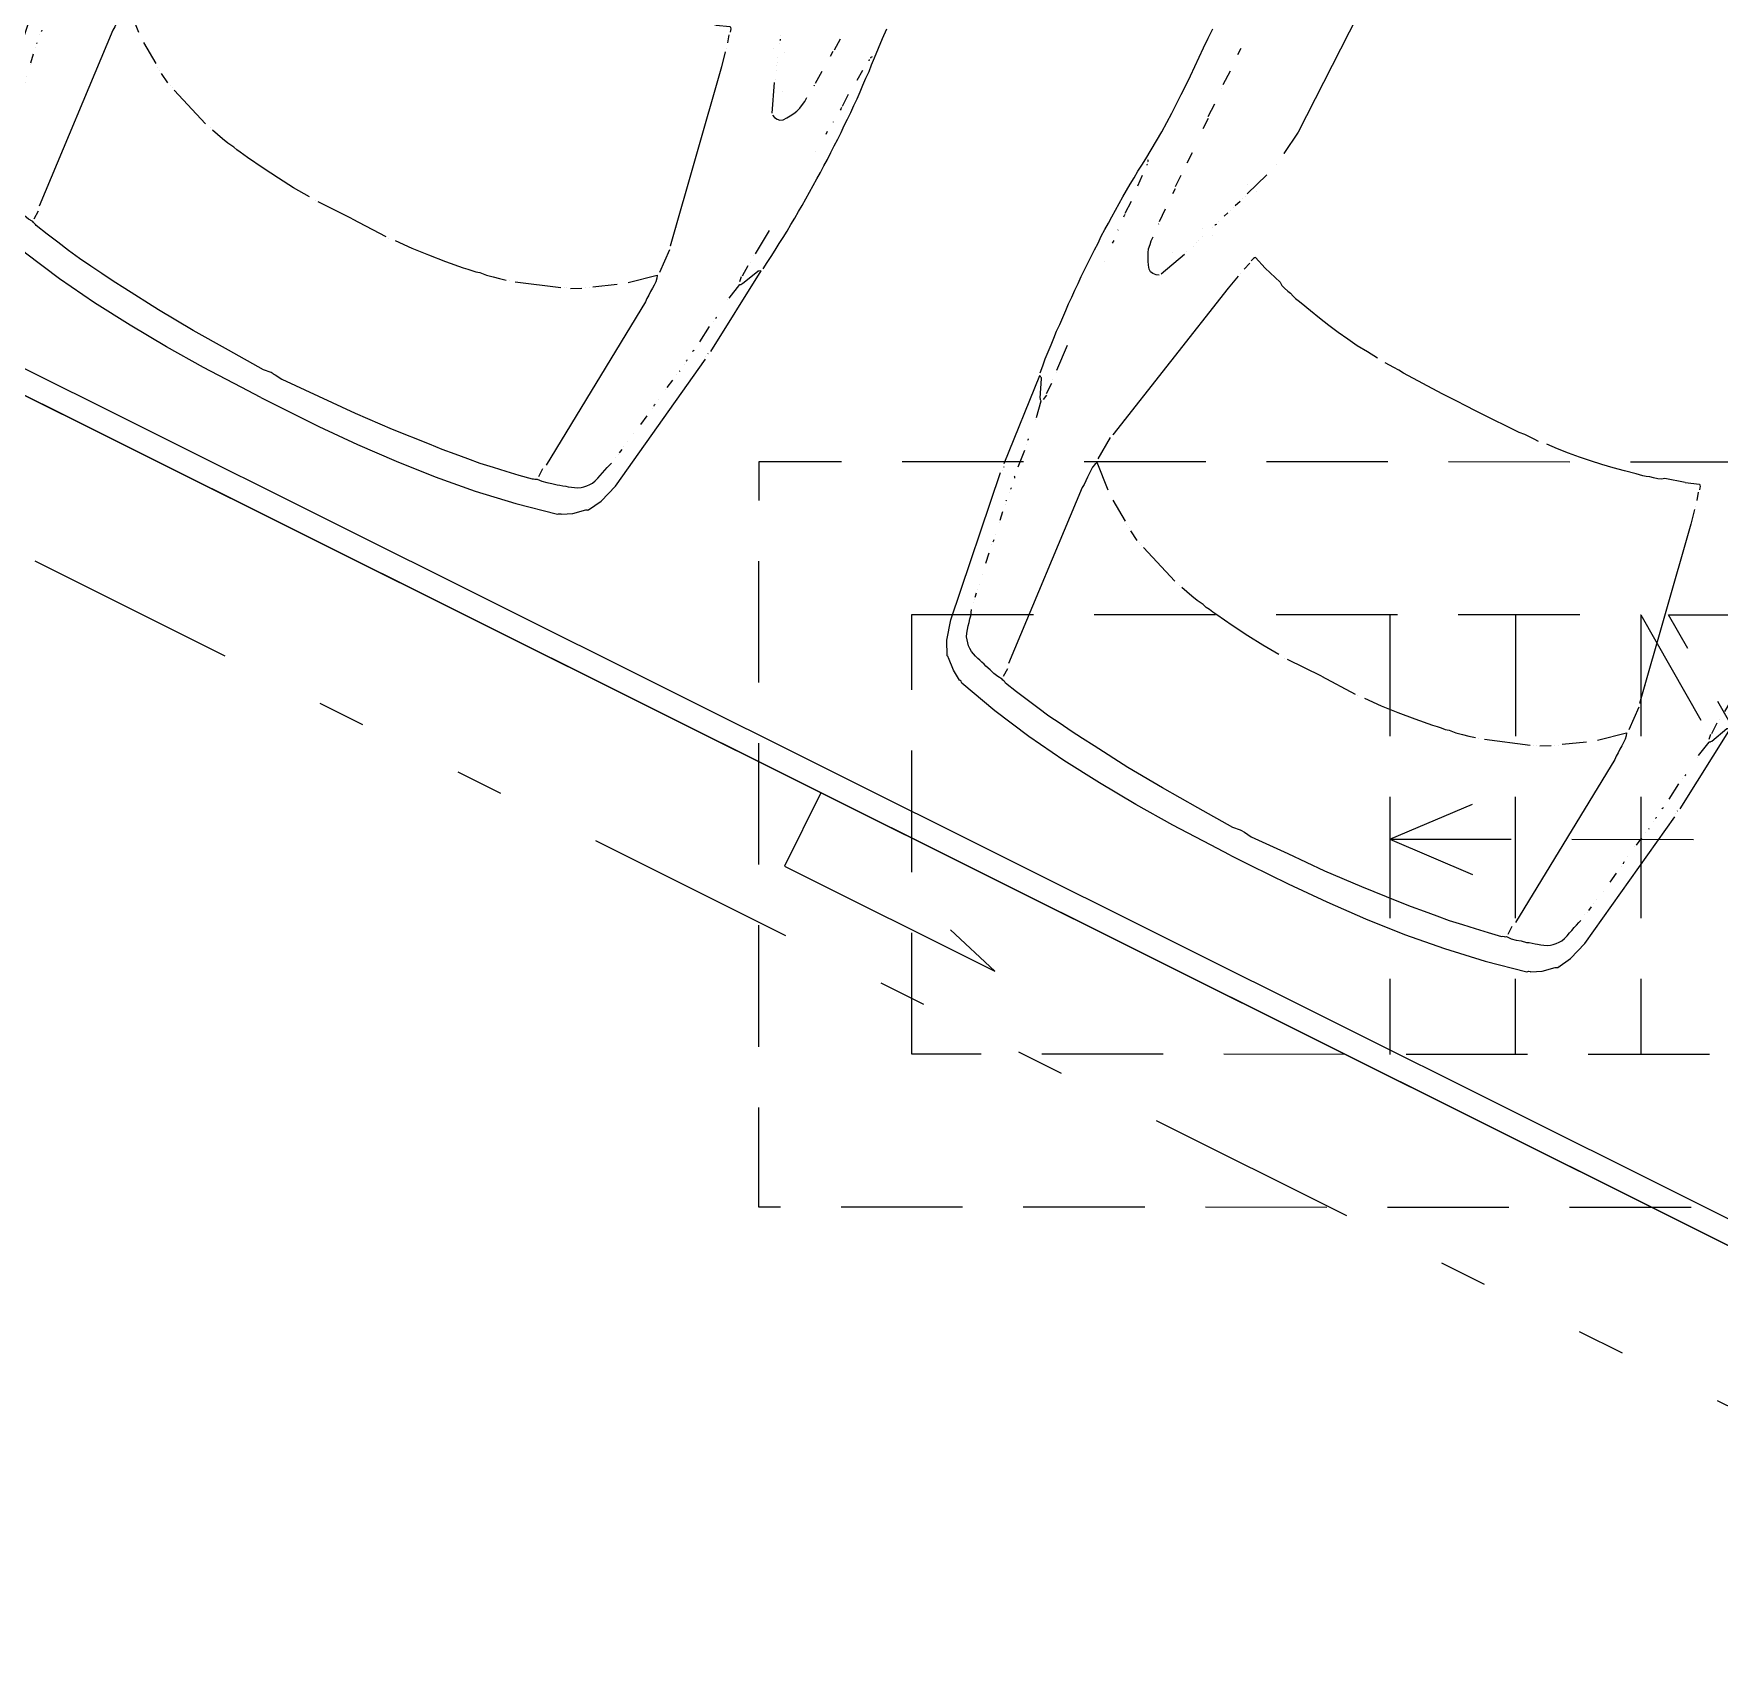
# Model space of a CAD drawing. Header units: metres. Extents: x -45 to 1930, y -347 to 488.
# Drawn here: x -22.732 to -19.205, y -33.109 to -29.696 of the extents above; entities that cross this region are included whole.
import ezdxf

# ---------------------------------------------------------------- set-up
doc = ezdxf.new("R2010")
doc.units = ezdxf.units.M
doc.linetypes.add('GETRENNT', pattern=[31.75, 12.7, -6.35, 0, -6.35, 0, -6.35])
doc.linetypes.add('ČÁRKOVANÁ', pattern=[19.05, 12.7, -6.35])
doc.layers.add('FLOATINGWINDOWS', color=2, linetype='Continuous', plot=False)
for name, color, linetype in [('srafy sklo', 252, 'Continuous'), ('zariz.predmety', 203, 'Continuous'), ('ZDIVO', 1, 'Continuous')]:
    doc.layers.add(name, color=color, linetype=linetype)

# ---------------------------------------------------------------- blocks, each defined once
blk = doc.blocks.new('BMW3-PUD')
at = {"lineweight": 0}
for p, q in [((3.3491, 0.5435), (3.7319, 0.6186)), ((3.8595, 0.6254), (4.2578, 0.5956)), ((3.3491, -0.5435), (3.7319, -0.6186)), ((3.8595, -0.6254), (4.2578, -0.5956))]:
    blk.add_line(p, q, dxfattribs=at)
for points in [[(3.686, 0.8133), (3.6702, 0.8146), (3.6552, 0.8167), (3.6394, 0.818), (3.6236, 0.8193), (3.6086, 0.8206), (3.5928, 0.8219), (3.577, 0.8225), (3.5612, 0.8238), (3.5455, 0.8244), (3.5304, 0.8257), (3.5146, 0.8263), (3.4989, 0.8268), (3.4831, 0.8274), (3.4673, 0.828), (3.4516, 0.8285), (3.4365, 0.8284), (3.4208, 0.8289), (3.405, 0.8287), (3.3892, 0.8285), (3.3734, 0.8291), (3.3577, 0.8289), (3.3419, 0.828), (3.3269, 0.8278), (3.3111, 0.8276), (3.2954, 0.8267), (3.2796, 0.8265), (3.2639, 0.8255), (3.2489, 0.8246), (3.2331, 0.8236), (3.2173, 0.8227), (3.2024, 0.821), (3.1866, 0.8201), (3.1648, 0.8183), (3.1431, 0.8166), (3.1213, 0.8156)], [(3.1904, 0.8127), (3.1897, 0.8134), (3.1889, 0.8134), (3.1874, 0.8141), (3.1866, 0.8149)], [(3.195, 0.8119), (3.195, 0.8119), (3.1964, 0.812), (3.1972, 0.812), (3.1979, 0.812)], [(3.7728, 0.7775), (3.7374, 0.7846), (3.7367, 0.7854), (3.7359, 0.7869), (3.7344, 0.7876), (3.7329, 0.7891), (3.6951, 0.8051), (3.6944, 0.8059), (3.6936, 0.8074), (3.6921, 0.8089), (3.692, 0.8111), (3.8897, 0.794)], [(3.2446, 0.8088), (3.2205, 0.81)], [(3.3076, 0.8065), (3.2791, 0.8062)], [(3.3107, 0.8058), (3.3121, 0.8058), (3.3136, 0.8058), (3.3144, 0.8059), (3.3167, 0.8059)], [(3.3452, 0.804), (3.3452, 0.804), (3.346, 0.804), (3.346, 0.804), (3.346, 0.804)], [(3.3693, 0.802), (3.376, 0.8021)], [(3.4174, 0.7988), (3.4174, 0.7988)], [(3.6653, 0.7845), (3.6082, 0.7884)], [(3.6699, 0.7831), (3.6699, 0.7831)], [(3.6856, 0.7832), (3.6856, 0.7832)], [(3.7187, 0.7814), (3.6939, 0.7818)], [(3.7217, 0.7799), (3.7329, 0.7816)], [(3.7773, 0.7768), (3.7773, 0.7768)], [(3.8965, 0.791), (3.8965, 0.791), (3.8965, 0.791), (3.8958, 0.791), (3.8958, 0.791), (3.8958, 0.791), (3.8965, 0.791), (3.8965, 0.791), (3.8965, 0.791)], [(3.9033, 0.7896), (3.9033, 0.7896)], [(4.4034, 0), (4.4032, 0.0469), (4.4022, 0.1355), (4.3989, 0.2241), (4.3933, 0.3126), (4.3855, 0.4004), (4.374, 0.4881), (4.3586, 0.5758), (4.3388, 0.6634), (4.3373, 0.6649), (4.3358, 0.6671), (4.335, 0.6694), (4.335, 0.6709), (4.3227, 0.6917), (4.3037, 0.7125), (4.3029, 0.714), (4.3022, 0.7148), (4.3021, 0.7163), (4.3014, 0.717), (4.2727, 0.7325), (4.2312, 0.7447), (3.9093, 0.7919)], [(3.8202, 0.7721), (3.8209, 0.7721), (3.8217, 0.7721), (3.8224, 0.7721), (3.8239, 0.7721)], [(3.8315, 0.77), (3.8315, 0.77)], [(3.8818, 0.7646), (3.8442, 0.7679)], [(3.9067, 0.7604), (3.9059, 0.7603), (3.9044, 0.7611), (3.9036, 0.7618), (3.9021, 0.7618)], [(3.9277, 0.7576), (3.9277, 0.7576), (3.9285, 0.7576), (3.93, 0.7576), (3.9307, 0.7577)], [(3.9382, 0.757), (3.9382, 0.757)], [(3.9555, 0.7549), (3.9555, 0.7549), (3.9563, 0.7549), (3.957, 0.755), (3.957, 0.755)], [(3.9653, 0.7528), (3.9653, 0.7528)], [(3.9984, 0.7472), (3.9796, 0.7507)], [(4.0029, 0.7458), (4.0029, 0.7458)], [(4.0285, 0.7423), (4.0285, 0.7423)], [(3.2101, 0.7378), (3.1838, 0.7382)], [(3.2146, 0.7363), (3.2266, 0.7365)], [(3.2905, 0.7342), (3.2612, 0.7354)], [(3.295, 0.7335), (3.295, 0.7335), (3.2957, 0.7336), (3.2965, 0.7336), (3.2965, 0.7336)], [(3.391, 0.6844), (3.3931, 0.6904), (3.3938, 0.6972), (3.393, 0.7032), (3.3892, 0.7084), (3.3823, 0.7136), (3.3748, 0.718), (3.3672, 0.7224), (3.3597, 0.726), (3.3514, 0.729), (3.3423, 0.7304), (3.3341, 0.7317), (3.3251, 0.7316)], [(4.0413, 0.7402), (4.0428, 0.7402), (4.0435, 0.7402), (4.0451, 0.7402), (4.0458, 0.7402)], [(4.0526, 0.7396), (4.0526, 0.7396)], [(4.0924, 0.7333), (4.0699, 0.7368)], [(4.1165, 0.7291), (4.1165, 0.7291)], [(4.1376, 0.7248), (4.1376, 0.7248)], [(4.1489, 0.7227), (4.1489, 0.7227)], [(4.1654, 0.7207), (4.1564, 0.7221)], [(4.1699, 0.72), (4.1699, 0.72)], [(4.1775, 0.7178), (4.1775, 0.7178)], [(4.3475, 0), (4.3474, 0.005), (4.3495, 0.0215), (4.3462, 0.1056), (4.343, 0.1904), (4.3375, 0.2744), (4.3297, 0.3577), (4.3271, 0.3862), (4.3238, 0.4147), (4.3204, 0.4424), (4.3171, 0.4702), (4.3123, 0.4986), (4.3074, 0.5264), (4.3026, 0.5541), (4.297, 0.5826), (4.2955, 0.5848), (4.2947, 0.5878), (4.2939, 0.59), (4.2924, 0.5923), (4.2922, 0.6028), (4.2899, 0.6133), (4.2867, 0.6237), (4.2843, 0.635), (4.282, 0.6402), (4.2805, 0.6462), (4.2789, 0.6522), (4.2773, 0.6574), (4.275, 0.6641), (4.2727, 0.6701), (4.2703, 0.6761), (4.2665, 0.6821), (4.2627, 0.6865), (4.2581, 0.691), (4.2528, 0.6954), (4.2476, 0.6991), (4.2408, 0.702), (4.2332, 0.7042), (4.2257, 0.7064), (4.2189, 0.7078), (4.2114, 0.7099), (4.2046, 0.7114), (4.1978, 0.7135), (4.1918, 0.7157)], [(4.2969, 0.7155), (4.2969, 0.7155)], [(3.3282, 0.6566), (3.3872, 0.6813)], [(3.3369, 0.6807), (3.3369, 0.6807)], [(3.2622, 0.6475), (3.2622, 0.6475)], [(3.2781, 0.6395), (3.2781, 0.6395)], [(3.2886, 0.6434), (3.2886, 0.6434)], [(3.2945, 0.6457), (3.2945, 0.6457)], [(3.3043, 0.6488), (3.3043, 0.6488)], [(3.3207, 0.6558), (3.3207, 0.6558)], [(3.2347, 0.6247), (3.2347, 0.6247)], [(3.2415, 0.6263), (3.2422, 0.6263), (3.243, 0.627), (3.2437, 0.6278), (3.2452, 0.6278)], [(3.2512, 0.6294), (3.2512, 0.6294)], [(3.2655, 0.6236), (3.2655, 0.6236)], [(3.6922, 0.6129), (3.6922, 0.6129)], [(3.7319, 0.6186), (3.7319, 0.6186)], [(3.7394, 0.6209), (3.7911, 0.6238)], [(3.8398, 0.5749), (3.7987, 0.6217), (3.8047, 0.624), (3.8121, 0.6256), (3.8196, 0.6257), (3.8272, 0.6257), (3.8354, 0.6251), (3.8437, 0.6252), (3.852, 0.6246), (3.8595, 0.6254)], [(3.603, 0.5946), (3.603, 0.5946)], [(4.2683, 0.5927), (4.2871, 0.5929)], [(3.2824, 0.5269), (3.2989, 0.5316)], [(3.3109, 0.5347), (3.3109, 0.5347)], [(3.3176, 0.5363), (3.3491, 0.5435)], [(3.8811, 0.513), (3.8535, 0.5562)], [(3.2768, 0.4931), (3.266, 0.5214), (3.2675, 0.523), (3.2697, 0.5245), (3.2727, 0.5253), (3.2764, 0.5268)], [(3.8864, 0.5071), (3.8864, 0.5071)], [(3.8902, 0.4996), (3.8902, 0.4996)], [(3.2768, 0.4931), (3.2886, 0.4519), (3.2932, 0.4459), (3.2955, 0.4385), (3.2979, 0.4295), (3.2995, 0.422), (3.3026, 0.4145), (3.3042, 0.4078), (3.3057, 0.401), (3.3073, 0.3935), (3.3129, 0.3688), (3.3176, 0.3448), (3.3224, 0.3209), (3.3265, 0.2962), (3.3298, 0.2722), (3.3331, 0.2482), (3.3349, 0.2234), (3.3367, 0.1986)], [(3.9056, 0.4727), (3.8941, 0.4937)], [(3.9079, 0.4653), (3.9079, 0.4653)], [(3.9102, 0.46), (3.9102, 0.46)], [(3.9459, 0.3636), (3.9133, 0.4541)], [(3.9491, 0.3516), (3.9491, 0.3516)], [(3.9836, 0.1005), (3.9817, 0.1388), (3.9782, 0.1763), (3.974, 0.2145), (3.969, 0.2535), (3.9674, 0.2633), (3.9658, 0.2722), (3.9649, 0.2805), (3.9626, 0.2887), (3.9609, 0.3037), (3.9577, 0.3179), (3.9546, 0.3314), (3.9514, 0.3449)], [(3.3424, 0), (3.3423, 0.044), (3.3412, 0.1356), (3.3395, 0.1476), (3.3394, 0.1589), (3.3393, 0.1694), (3.3391, 0.1799)], [(3.9834, 0), (3.9846, 0.0795)], [(3.9853, 0.0855), (3.9853, 0.0855)], [(4.4034, 0), (4.4032, -0.0469), (4.4022, -0.1355), (4.3989, -0.2241), (4.3933, -0.3126), (4.3855, -0.4004), (4.374, -0.4881), (4.3586, -0.5758), (4.3388, -0.6634), (4.3373, -0.6649), (4.3358, -0.6671), (4.335, -0.6694), (4.335, -0.6709), (4.3227, -0.6917), (4.3037, -0.7125), (4.3029, -0.714), (4.3022, -0.7148), (4.3021, -0.7163), (4.3014, -0.717), (4.2727, -0.7325), (4.2312, -0.7447), (3.9093, -0.7919)], [(3.9834, 0), (3.9846, -0.0795)], [(3.3424, 0), (3.3423, -0.044), (3.3412, -0.1356), (3.3395, -0.1476), (3.3394, -0.1589), (3.3393, -0.1694), (3.3391, -0.1799)], [(4.3475, 0), (4.3474, -0.005), (4.3495, -0.0215), (4.3462, -0.1056), (4.343, -0.1904), (4.3375, -0.2744), (4.3297, -0.3577), (4.3271, -0.3862), (4.3238, -0.4147), (4.3204, -0.4424), (4.3171, -0.4702), (4.3123, -0.4986), (4.3074, -0.5264), (4.3026, -0.5541), (4.297, -0.5826), (4.2955, -0.5848), (4.2947, -0.5878), (4.2939, -0.59), (4.2924, -0.5923), (4.2922, -0.6028), (4.2899, -0.6133), (4.2867, -0.6237), (4.2843, -0.635), (4.282, -0.6402), (4.2805, -0.6462), (4.2789, -0.6522), (4.2773, -0.6574), (4.275, -0.6641), (4.2727, -0.6701), (4.2703, -0.6761), (4.2665, -0.6821), (4.2627, -0.6865), (4.2581, -0.691), (4.2528, -0.6954), (4.2476, -0.6991), (4.2408, -0.702), (4.2332, -0.7042), (4.2257, -0.7064), (4.2189, -0.7078), (4.2114, -0.7099), (4.2046, -0.7114), (4.1978, -0.7135), (4.1918, -0.7157)], [(3.9836, -0.1005), (3.9817, -0.1388), (3.9782, -0.1763), (3.974, -0.2145), (3.969, -0.2535), (3.9674, -0.2633), (3.9658, -0.2722), (3.9649, -0.2805), (3.9626, -0.2887), (3.9609, -0.3037), (3.9577, -0.3179), (3.9546, -0.3314), (3.9514, -0.3449)], [(3.9853, -0.0855), (3.9853, -0.0855)], [(3.2768, -0.4931), (3.2886, -0.4519), (3.2932, -0.4459), (3.2955, -0.4385), (3.2979, -0.4295), (3.2995, -0.422), (3.3026, -0.4145), (3.3042, -0.4078), (3.3057, -0.401), (3.3073, -0.3935), (3.3129, -0.3688), (3.3176, -0.3448), (3.3224, -0.3209), (3.3265, -0.2962), (3.3298, -0.2722), (3.3331, -0.2482), (3.3349, -0.2234), (3.3367, -0.1986)], [(3.9491, -0.3516), (3.9491, -0.3516)], [(3.9459, -0.3636), (3.9133, -0.4541)], [(3.2768, -0.4931), (3.266, -0.5214), (3.2675, -0.523), (3.2697, -0.5245), (3.2727, -0.5253), (3.2764, -0.5268)], [(3.9056, -0.4727), (3.8941, -0.4937)], [(3.9079, -0.4653), (3.9079, -0.4653)], [(3.9102, -0.46), (3.9102, -0.46)], [(3.2824, -0.5269), (3.2989, -0.5316)], [(3.8811, -0.513), (3.8535, -0.5562)], [(3.8864, -0.5071), (3.8864, -0.5071)], [(3.8902, -0.4996), (3.8902, -0.4996)], [(3.3109, -0.5347), (3.3109, -0.5347)], [(3.3176, -0.5363), (3.3491, -0.5435)], [(3.0724, -0.5709), (3.0724, -0.5709)], [(3.1016, -0.5788), (3.1555, -0.5975)], [(3.1421, -0.5823), (3.1421, -0.5823)], [(3.1622, -0.5983), (3.1622, -0.5983)], [(3.603, -0.5946), (3.603, -0.5946)], [(3.8398, -0.5749), (3.7987, -0.6217), (3.8047, -0.624), (3.8121, -0.6256), (3.8196, -0.6257), (3.8272, -0.6257), (3.8354, -0.6251), (3.8437, -0.6252), (3.852, -0.6246), (3.8595, -0.6254)], [(4.2683, -0.5927), (4.2871, -0.5929)], [(3.1388, -0.6063), (3.1388, -0.6063)], [(3.1689, -0.6006), (3.1689, -0.6006)], [(3.1764, -0.6037), (3.1891, -0.6084)], [(3.1951, -0.61), (3.1951, -0.61)], [(3.2033, -0.6123), (3.2033, -0.6123)], [(3.2093, -0.6154), (3.219, -0.6193)], [(3.2347, -0.6247), (3.2347, -0.6247)], [(3.2415, -0.6263), (3.2422, -0.6263), (3.243, -0.627), (3.2437, -0.6278), (3.2452, -0.6278)], [(3.2512, -0.6294), (3.2512, -0.6294)], [(3.2655, -0.6236), (3.2655, -0.6236)], [(3.6922, -0.6129), (3.6922, -0.6129)], [(3.7319, -0.6186), (3.7319, -0.6186)], [(3.7394, -0.6209), (3.7911, -0.6238)], [(3.2622, -0.6475), (3.2622, -0.6475)], [(3.2781, -0.6395), (3.2781, -0.6395)], [(3.2886, -0.6434), (3.2886, -0.6434)], [(3.2945, -0.6457), (3.2945, -0.6457)], [(3.3043, -0.6488), (3.3043, -0.6488)], [(3.3207, -0.6558), (3.3207, -0.6558)], [(3.3282, -0.6566), (3.3872, -0.6813)], [(3.391, -0.6844), (3.3931, -0.6904), (3.3938, -0.6972), (3.393, -0.7032), (3.3892, -0.7084), (3.3823, -0.7136), (3.3748, -0.718), (3.3672, -0.7224), (3.3597, -0.726), (3.3514, -0.729), (3.3423, -0.7304), (3.3341, -0.7317), (3.3251, -0.7316)], [(3.3369, -0.6807), (3.3369, -0.6807)], [(3.1312, -0.7391), (3.156, -0.7394)], [(3.2101, -0.7378), (3.1838, -0.7382)], [(3.2146, -0.7363), (3.2266, -0.7365)], [(3.2905, -0.7342), (3.2612, -0.7354)], [(3.295, -0.7335), (3.295, -0.7335), (3.2957, -0.7336), (3.2965, -0.7336), (3.2965, -0.7336)], [(4.0413, -0.7402), (4.0428, -0.7402), (4.0435, -0.7402), (4.0451, -0.7402), (4.0458, -0.7402)], [(4.0526, -0.7396), (4.0526, -0.7396)], [(4.0924, -0.7333), (4.0699, -0.7368)], [(4.1165, -0.7291), (4.1165, -0.7291)], [(4.1376, -0.7248), (4.1376, -0.7248)], [(4.1489, -0.7227), (4.1489, -0.7227)], [(4.1654, -0.7207), (4.1564, -0.7221)], [(4.1699, -0.72), (4.1699, -0.72)], [(4.1775, -0.7178), (4.1775, -0.7178)], [(4.2969, -0.7155), (4.2969, -0.7155)], [(2.8908, -0.7475), (2.9059, -0.7477)], [(2.9434, -0.7459), (2.9757, -0.7463)], [(2.9825, -0.7456), (2.9825, -0.7456)], [(3.0486, -0.7434), (3.0186, -0.7438)], [(3.0523, -0.7419), (3.0764, -0.7422)], [(3.8202, -0.7721), (3.8209, -0.7721), (3.8217, -0.7721), (3.8224, -0.7721), (3.8239, -0.7721)], [(3.8315, -0.77), (3.8315, -0.77)], [(3.8818, -0.7646), (3.8442, -0.7679)], [(3.9067, -0.7604), (3.9059, -0.7603), (3.9044, -0.7611), (3.9036, -0.7618), (3.9021, -0.7618)], [(3.9277, -0.7576), (3.9277, -0.7576), (3.9285, -0.7576), (3.93, -0.7576), (3.9307, -0.7577)], [(3.9382, -0.757), (3.9382, -0.757)], [(3.9555, -0.7549), (3.9555, -0.7549), (3.9563, -0.7549), (3.957, -0.755), (3.957, -0.755)], [(3.9653, -0.7528), (3.9653, -0.7528)], [(3.9984, -0.7472), (3.9796, -0.7507)], [(4.0029, -0.7458), (4.0029, -0.7458)], [(4.0285, -0.7423), (4.0285, -0.7423)], [(3.2446, -0.8088), (3.2205, -0.81)], [(3.3076, -0.8065), (3.2791, -0.8062)], [(3.3107, -0.8058), (3.3121, -0.8058), (3.3136, -0.8058), (3.3144, -0.8059), (3.3167, -0.8059)], [(3.3452, -0.804), (3.3452, -0.804), (3.346, -0.804), (3.346, -0.804), (3.346, -0.804)], [(3.3693, -0.802), (3.376, -0.8021)], [(3.4174, -0.7988), (3.4174, -0.7988)], [(3.6653, -0.7845), (3.6082, -0.7884)], [(3.6699, -0.7831), (3.6699, -0.7831)], [(3.6856, -0.7832), (3.6856, -0.7832)], [(3.7728, -0.7775), (3.7374, -0.7846), (3.7367, -0.7854), (3.7359, -0.7869), (3.7344, -0.7876), (3.7329, -0.7891), (3.6951, -0.8051), (3.6944, -0.8059), (3.6936, -0.8074), (3.6921, -0.8089), (3.692, -0.8111), (3.8897, -0.794)], [(3.7187, -0.7814), (3.6939, -0.7818)], [(3.7217, -0.7799), (3.7329, -0.7816)], [(3.7773, -0.7768), (3.7773, -0.7768)], [(3.8965, -0.791), (3.8965, -0.791), (3.8965, -0.791), (3.8958, -0.791), (3.8958, -0.791), (3.8958, -0.791), (3.8965, -0.791), (3.8965, -0.791), (3.8965, -0.791)], [(3.9033, -0.7896), (3.9033, -0.7896)], [(3.686, -0.8133), (3.6702, -0.8146), (3.6552, -0.8167), (3.6394, -0.818), (3.6236, -0.8193), (3.6086, -0.8206), (3.5928, -0.8219), (3.577, -0.8225), (3.5612, -0.8238), (3.5455, -0.8244), (3.5304, -0.8257), (3.5146, -0.8263), (3.4989, -0.8268), (3.4831, -0.8274), (3.4673, -0.828), (3.4516, -0.8285), (3.4365, -0.8284), (3.4208, -0.8289), (3.405, -0.8287), (3.3892, -0.8285), (3.3734, -0.8291), (3.3577, -0.8289), (3.3419, -0.828), (3.3269, -0.8278), (3.3111, -0.8276), (3.2954, -0.8267), (3.2796, -0.8265), (3.2639, -0.8255), (3.2489, -0.8246), (3.2331, -0.8236), (3.2173, -0.8227), (3.2024, -0.821), (3.1866, -0.8201), (3.1648, -0.8183), (3.1431, -0.8166), (3.1213, -0.8156), (3.0988, -0.8153), (3.077, -0.815), (3.0552, -0.8148), (3.0334, -0.8153), (3.0117, -0.815), (2.9899, -0.8155), (2.9681, -0.816), (2.9463, -0.8172), (2.9246, -0.8177), (2.9028, -0.8182), (2.881, -0.8187)], [(3.1904, -0.8127), (3.1897, -0.8134), (3.1889, -0.8134), (3.1874, -0.8141), (3.1866, -0.8149)], [(3.195, -0.8119), (3.195, -0.8119), (3.1964, -0.812), (3.1972, -0.812), (3.1979, -0.812)]]:
    blk.add_lwpolyline(points)
blk.add_lwpolyline([(2.1773, -0.5775), (2.4905, -0.5663), (2.7189, -0.5615), (2.9922, -0.561), (3.0454, -0.5676), (3.0447, -0.5676), (3.0432, -0.5676), (3.0424, -0.5668), (3.0409, -0.5668)], dxfattribs=at)

msp = doc.modelspace()

# ---------------------------------------------------------------- linework, layer by layer
at = {"layer": 'FLOATINGWINDOWS', "linetype": 'Continuous', "lineweight": 0, "flags": 128}
msp.add_lwpolyline([(-23.602857, -30.027423), (-23.602857, -17.752723), (-19.552857, -17.757673), (-19.559079, -15.157688), (-13.302857, -15.157688), (-13.302857, -35.166604)], close=True, dxfattribs=at)
at = {"layer": 'srafy sklo', "linetype": 'Continuous', "lineweight": 0}
for p, q in [((-21.084579, -31.283917), (-21.160978, -31.437036)), ((-21.160978, -31.437036), (-20.720693, -31.656716)), ((-20.720693, -31.656716), (-20.813455, -31.570629))]:
    msp.add_line(p, q, dxfattribs=at)
msp.add_lwpolyline([(-23.552857, -30.05237), (-18.616302, -32.515463), (-18.593979, -32.470723), (-23.530534, -30.00763)], close=True, dxfattribs=at)
at = {"layer": 'zariz.predmety', "linetype": 'ČÁRKOVANÁ', "lineweight": 0, "ltscale": 0.02}
for p, q in [((-20.894554, -31.830598), (-20.894233, -30.910599)), ((-20.894233, -30.910599), (-19.369234, -30.91113)), ((-19.894233, -30.910947), (-19.894554, -31.830947)), ((-19.631734, -30.911039), (-19.632054, -31.831039)), ((-19.369234, -30.91113), (-19.369554, -31.83113)), ((-19.369234, -30.91113), (-18.844554, -31.831313)), ((-19.894397, -31.380947), (-19.721452, -31.307646)), ((-19.894397, -31.380947), (-17.794398, -31.38168)), ((-19.894397, -31.380947), (-19.721503, -31.45437)), ((-18.844554, -31.831313), (-20.894554, -31.830598))]:
    msp.add_line(p, q, dxfattribs=at)
at = {"layer": 'zariz.predmety', "linetype": 'ČÁRKOVANÁ', "lineweight": 0, "ltscale": 0.02, "flags": 128}
for points in [[(-15.537368, -24.962466), (-14.302159, -24.962897), (-14.353742, -29.502879), (-15.943742, -29.502325), (-15.944666, -32.152325), (-21.214666, -32.150487), (-21.214122, -30.590487), (-19.494162, -30.591087), (-17.774122, -30.591687), (-17.773554, -28.961687), (-17.772159, -24.961687), (-16.537368, -24.962118), (-16.537368, -25.562292)], [(-14.902368, -25.562688), (-14.903543, -28.932688), (-16.263543, -28.932213), (-16.264035, -30.342213), (-16.114035, -30.342265), (-16.114345, -31.232265), (-16.264345, -31.232213), (-16.264555, -31.832213), (-18.786986, -31.831333), (-19.311665, -30.91115), (-17.174234, -30.911896), (-17.172368, -25.561896), (-16.537368, -25.562118)]]:
    msp.add_lwpolyline(points, dxfattribs=at)
at = {"layer": 'ZDIVO', "linetype": 'GETRENNT', "lineweight": 0, "ltscale": 0.035}
msp.add_line((-23.902857, -30.213007), (-11.953377, -36.175196), dxfattribs=at)

# ---------------------------------------------------------------- block references
at = {"linetype": 'Continuous', "lineweight": 0, "rotation": 242.950200764068}
for p in [(-20.253595, -26.535191), (-18.225646, -27.492232)]:
    msp.add_blockref('BMW3-PUD', p, dxfattribs=at)

doc.saveas('drawing.dxf')
